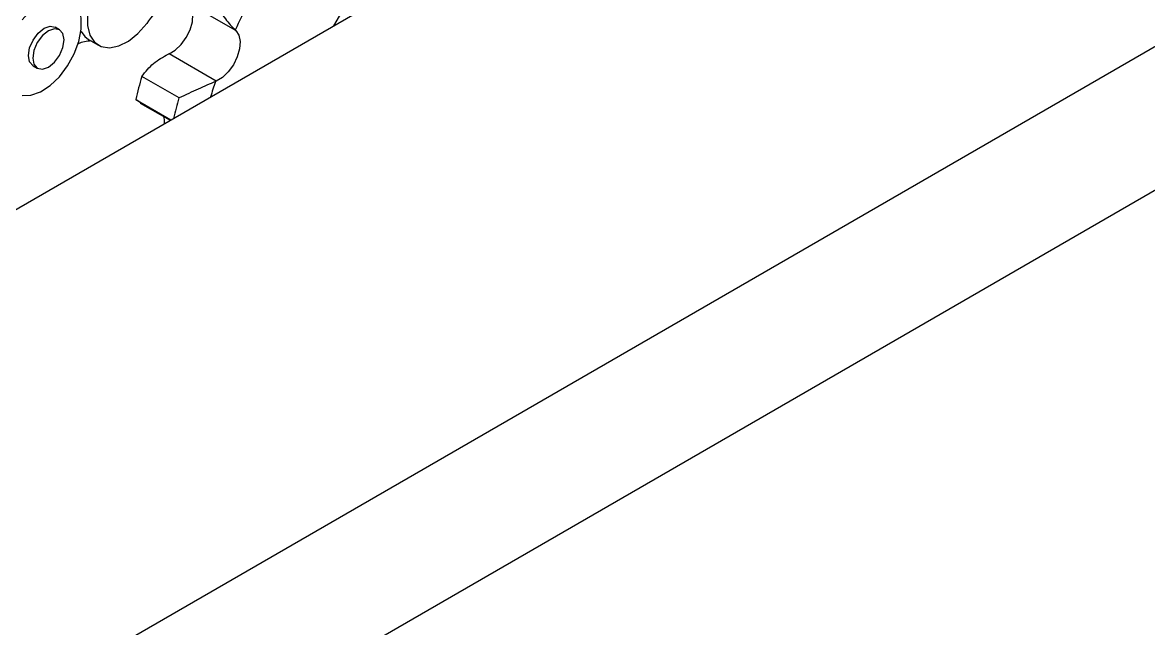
# Model space of a CAD drawing. Header units: metres. Extents: x 0 to 21025, y 0 to 14850.
# Drawn here: x 13553.5 to 13675.2, y 5011.3 to 5076.7 of the extents above; entities that cross this region are included whole.
import ezdxf

# ---------------------------------------------------------------- set-up
doc = ezdxf.new("R2010")
doc.units = ezdxf.units.M
doc.header["$LTSCALE"] = 25
doc.layers.add('SL4', color=4, linetype='Continuous')

msp = doc.modelspace()

# ---------------------------------------------------------------- linework, layer by layer
at = {"layer": 'SL4'}
for p, q in [((13253.258, 4883.619), (14190.156, 5424.48)), ((13299.555, 4856.892), (14236.454, 5397.752)), ((14243.189, 5386.087), (13306.291, 4845.227)), ((13576.549, 5075.838), (13571.45, 5078.781)), ((13557.497, 5075.942), (13557.031, 5076.211)), ((13560.647, 5074.886), (13561.722, 5074.266)), ((13574.433, 5070.385), (13569.335, 5073.328)), ((13554.633, 5072.056), (13555.099, 5071.787)), ((13570.413, 5068.566), (13566.392, 5070.887)), ((13565.729, 5068.4), (13569.535, 5066.202)), ((13566.238, 5068.058), (13565.729, 5068.4)), ((13566.217, 5068.023), (13569.453, 5066.155))]:
    msp.add_line(p, q, dxfattribs=at)
at = {"layer": 'SL4', "flags": 128}
for points in [[(13606.914, 5088.101), (13606.576, 5088.284), (13605.113, 5088.814), (13603.501, 5089.015), (13601.771, 5088.884), (13599.955, 5088.423), (13598.086, 5087.641), (13596.2, 5086.552), (13594.331, 5085.177), (13592.515, 5083.541), (13590.785, 5081.674), (13589.174, 5079.612), (13587.71, 5077.393), (13587.102, 5076.344)], [(13566.927, 5084.769), (13565.978, 5084.737), (13564.947, 5084.37), (13563.899, 5083.69), (13562.901, 5082.739), (13562.014, 5081.578), (13561.296, 5080.28), (13560.79, 5078.926), (13560.529, 5077.601), (13560.529, 5076.389), (13560.79, 5075.366), (13561.296, 5074.596), (13562.014, 5074.128), (13562.901, 5073.99), (13563.899, 5074.192), (13564.947, 5074.721), (13565.978, 5075.544), (13566.927, 5076.609)], [(13553.457, 5068.833), (13554.406, 5068.864), (13555.437, 5069.232), (13556.485, 5069.912), (13557.483, 5070.862), (13558.369, 5072.023), (13559.088, 5073.321), (13559.594, 5074.675), (13559.855, 5076), (13559.855, 5077.212), (13559.594, 5078.235), (13559.088, 5079.005), (13558.369, 5079.474), (13557.483, 5079.611), (13556.485, 5079.409), (13555.437, 5078.88), (13554.406, 5078.057), (13553.457, 5076.993)], [(13569.335, 5073.328), (13570.007, 5073.729), (13570.647, 5074.335), (13571.199, 5075.096), (13571.617, 5075.945), (13571.864, 5076.809), (13571.919, 5077.614), (13571.777, 5078.291), (13571.45, 5078.781)], [(13554.136, 5073.154), (13554.265, 5073.978), (13554.633, 5074.826), (13555.183, 5075.568), (13555.832, 5076.092), (13556.481, 5076.317), (13557.031, 5076.211)], [(13554.602, 5072.885), (13554.731, 5072.211), (13555.099, 5071.787), (13555.649, 5071.68), (13556.298, 5071.906), (13556.947, 5072.43), (13557.497, 5073.172), (13557.865, 5074.02), (13557.994, 5074.844), (13557.865, 5075.519), (13557.497, 5075.942), (13556.947, 5076.049), (13556.298, 5075.823), (13555.649, 5075.299), (13555.099, 5074.557), (13554.731, 5073.709), (13554.602, 5072.885)], [(13559.825, 5075.758), (13560.221, 5075.217), (13560.647, 5074.886)], [(13576.549, 5075.838), (13576.875, 5075.348), (13577.017, 5074.671), (13576.962, 5073.866), (13576.715, 5073.002), (13576.297, 5072.153), (13575.745, 5071.392), (13575.105, 5070.786), (13574.433, 5070.385)], [(13554.633, 5072.056), (13554.633, 5072.056), (13554.265, 5072.479), (13554.136, 5073.154)], [(13568.848, 5065.806), (13568.833, 5066.224), (13568.774, 5066.547)]]:
    msp.add_lwpolyline(points, dxfattribs=at)
at = {"layer": 'SL4'}
for centre, radius, start, end in [((13632.256, 5050.891), 61.11, 149.93061, 155.85297), ((13571.527, 5073.826), 5.376, 91.17027, 148.82435), ((13580.23, 5079.806), 5.413, 226.34362, 227.14968), ((13560.952, 5071.281), 3.446, 90.48431, 114.65163), ((13573.979, 5062.407), 11.868, 113.03868, 113.51627), ((13621.303, 5054.912), 57.187, 163.77857, 166.35839), ((13625.221, 5053.616), 53.558, 161.79796, 163.66608), ((13579.078, 5059.464), 11.868, 113.03868, 113.51627), ((13625.453, 5052.555), 57.322, 163.7801, 166.05679)]:
    msp.add_arc(centre, radius, start, end, dxfattribs=at)
for points, knots in [([(13574.359, 5078.737), (13574.715, 5078.163), (13575.426, 5077.016), (13576.138, 5076.265), (13576.493, 5075.89)], [0, 0, 0, 0, 0.50051254, 1, 1, 1, 1]), ([(13566.392, 5070.887), (13566.792, 5071.394), (13567.592, 5072.405), (13568.694, 5072.995), (13569.244, 5073.289)], [0, 0, 0, 0, 0.5001515, 1, 1, 1, 1]), ([(13574.342, 5070.346), (13573.739, 5070.083), (13572.531, 5069.555), (13571.12, 5068.896), (13570.413, 5068.566)], [0, 0, 0, 0, 0.4991241, 1, 1, 1, 1])]:
    msp.add_open_spline(points, degree=3, knots=knots, dxfattribs=at)

doc.saveas('drawing.dxf')
